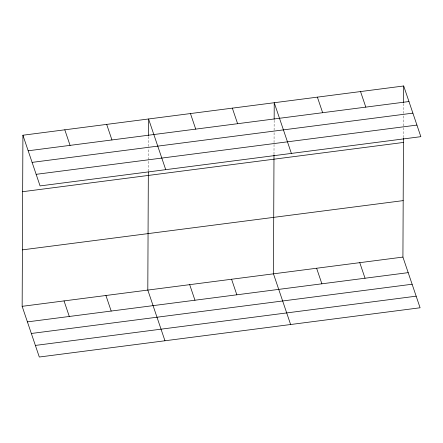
<?xml version="1.0" encoding="UTF-8"?>
<svg xmlns="http://www.w3.org/2000/svg" width="443" height="443" viewBox="0 0 443 443"><rect width="100%" height="100%" fill="white"/><g stroke="black" fill="none" stroke-linecap="round" stroke-linejoin="round"><path stroke-width="0.33" stroke-dasharray="2.21 1.66" d="M148.339 171.308L148.438 148.582M148.449 146.517L148.494 136.189M273.995 154.369L274.045 143.349M274.051 142.663L274.101 131.643M274.106 130.27L274.151 119.937M403.462 137.623L403.512 126.609M403.512 125.917L403.562 114.903M403.567 113.524L403.617 103.197"/><path stroke-width="0.66" d="M403.457 138.31L402.925 257.084L420.086 307.774L39.305 357.019L22.15 306.329L22.914 135.226L403.695 85.981L420.85 136.671L40.075 185.916L22.914 135.226M148.333 171.995L147.807 290.076L164.962 340.767M148.499 135.503L148.571 118.979L165.732 169.669M273.995 155.056L273.464 273.824L290.619 324.514M274.156 119.25L274.228 102.726L291.383 153.416M403.617 102.505L403.695 85.981M28.18 150.786L408.961 101.541M32.106 162.382L412.882 113.137M36.149 174.326L416.924 125.081M22.665 191.692L403.44 142.447M22.405 249.863L403.18 200.618M22.15 306.329L402.925 257.084M27.416 321.889L408.191 272.644M31.342 333.479L412.117 284.234M35.385 345.424L416.16 296.179M360.536 91.563L365.802 107.123M317.382 97.144L322.648 112.705M359.771 262.66L365.038 278.226M316.618 268.242L321.884 283.802M232.342 108.142L237.609 123.702M190.457 113.558L195.723 129.118M231.578 279.245L236.844 294.805M189.693 284.661L194.959 300.221M106.685 124.394L111.952 139.955M64.8 129.81L70.066 145.37M105.921 295.492L111.187 311.052M64.036 300.913L69.302 316.474"/></g></svg>
